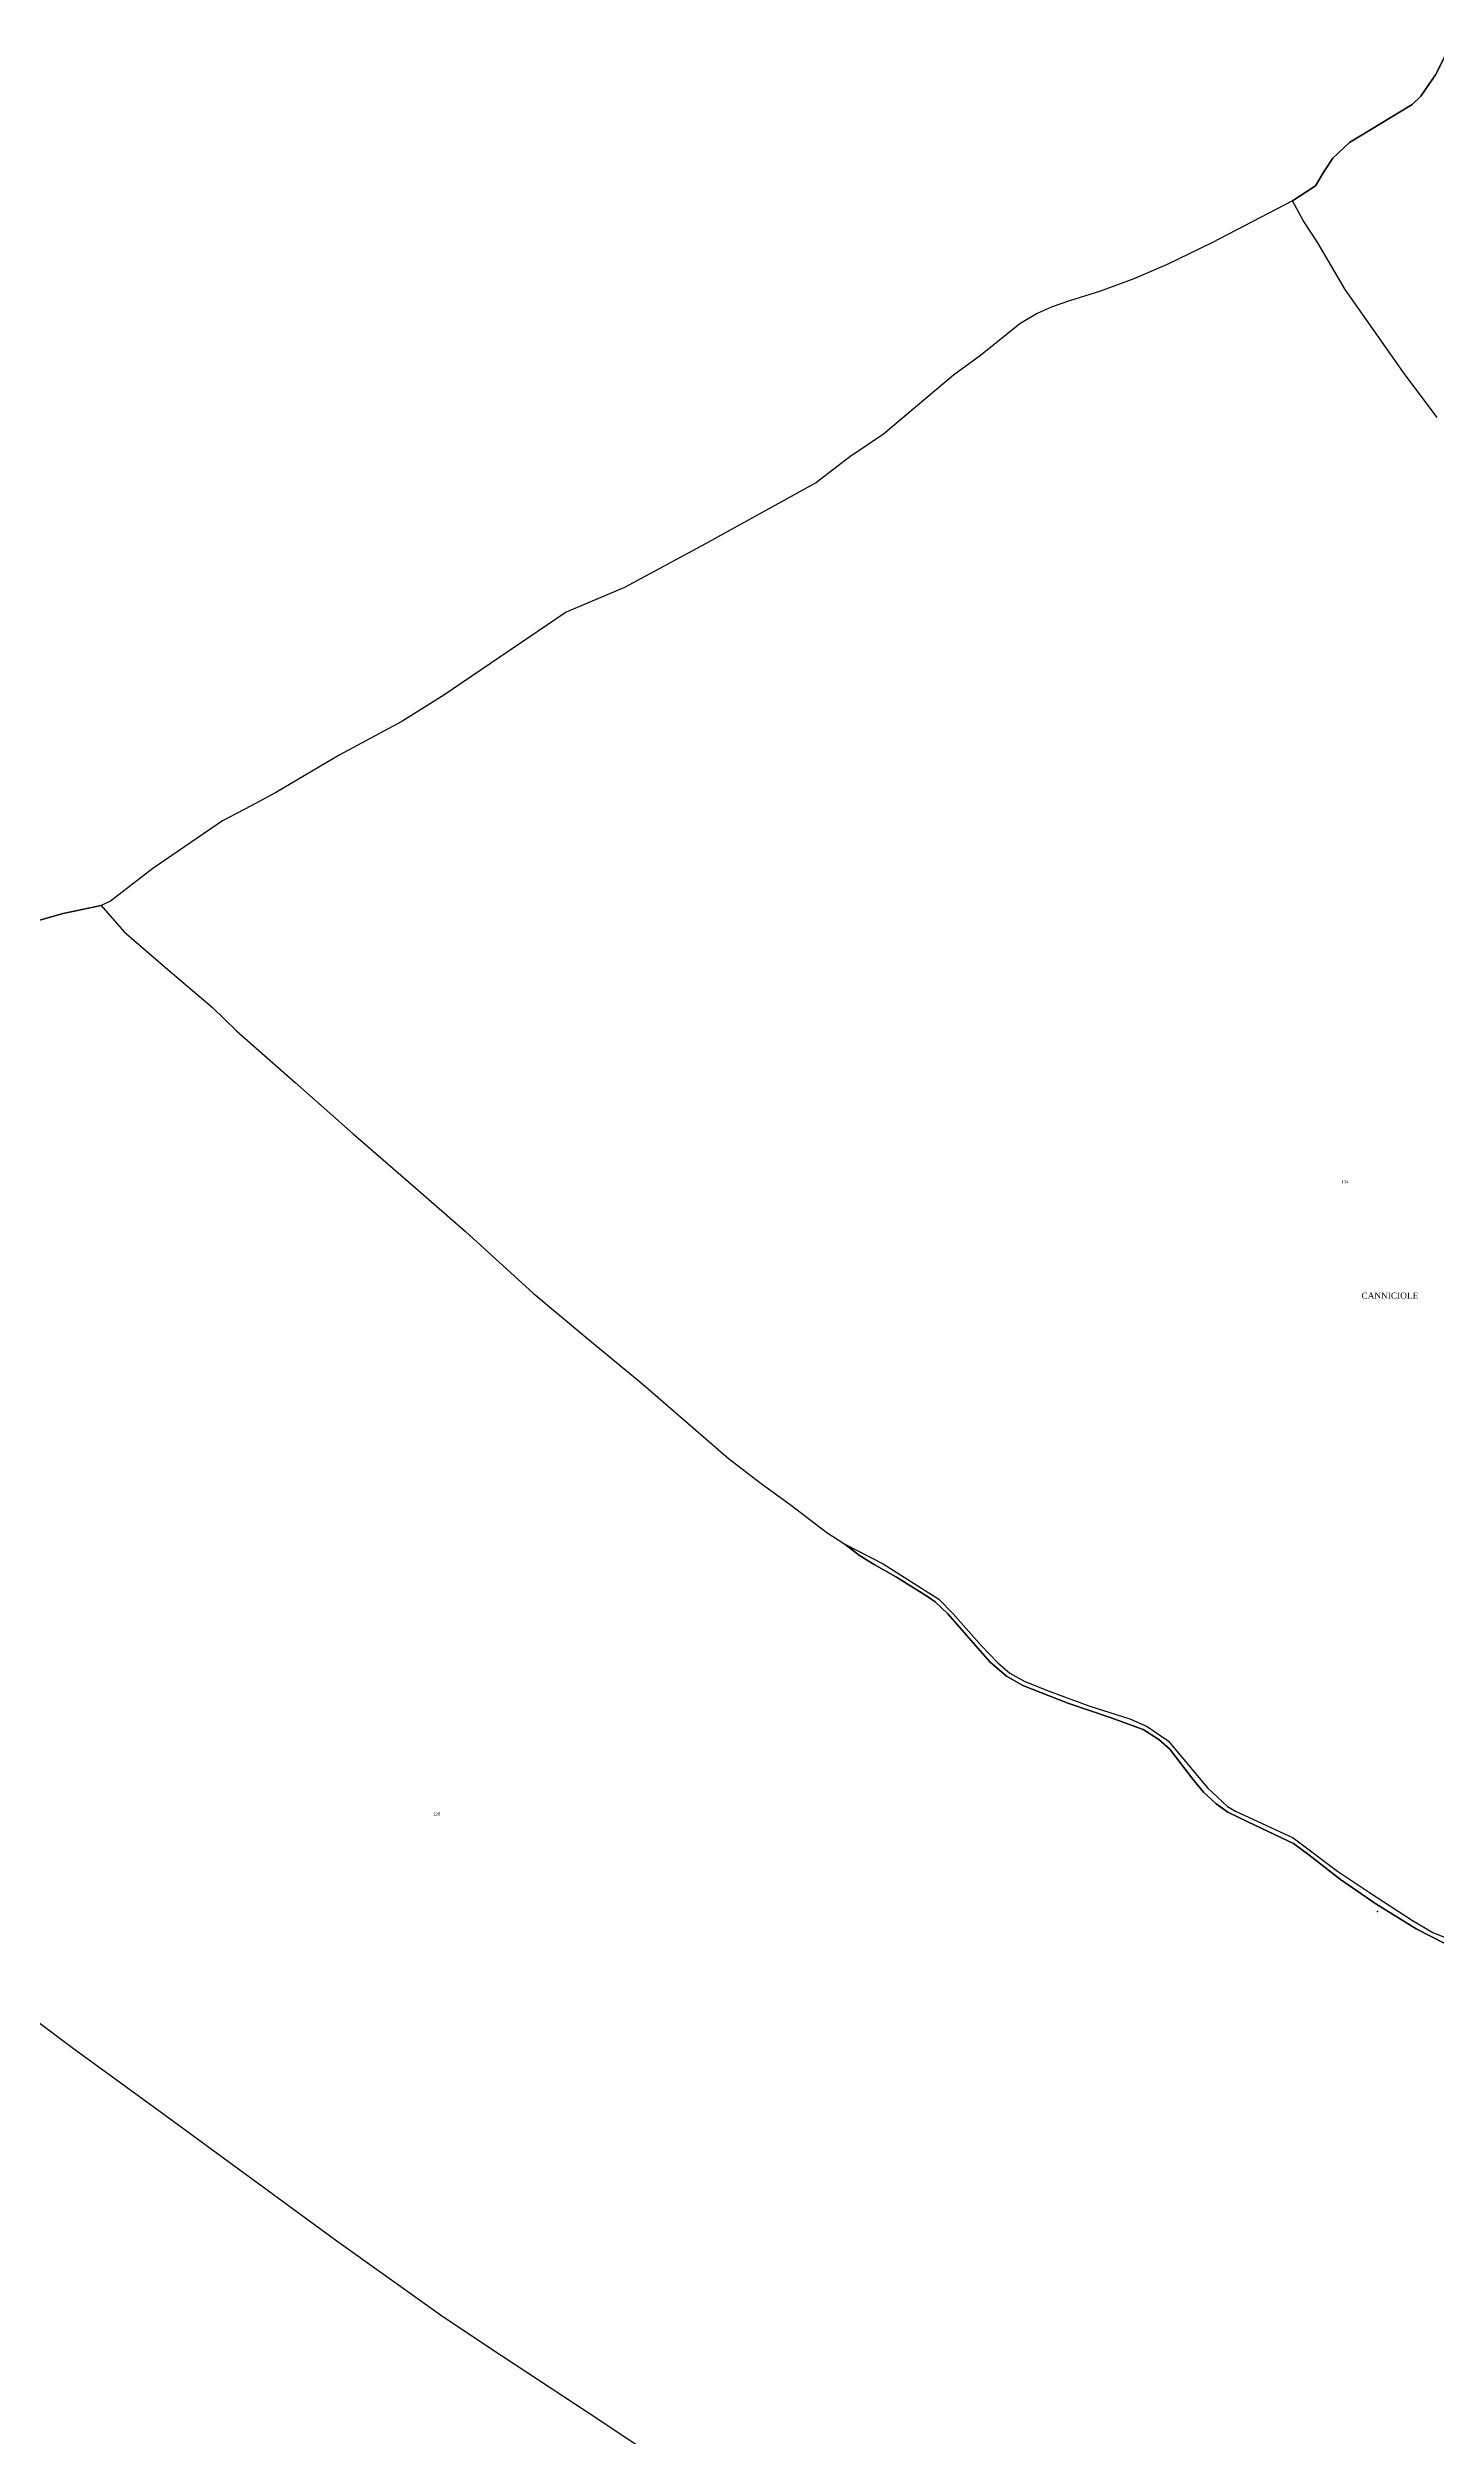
# Model space of a CAD drawing. Extents: x 1189447 to 1205702, y 6141591 to 6152844.
# Drawn here: x 1203027 to 1203930, y 6149988 to 6151539 of the extents above; entities that cross this region are included whole.
import ezdxf

# ---------------------------------------------------------------- set-up
doc = ezdxf.new("R2010")
doc.units = 0
doc.linetypes.add('CONTINU', pattern=[0])
doc.layers.get('0').update_dxf_attribs({"linetype": 'CONTINU'})
for name, color, linetype in [('1FLECHEFL', 7, 'CONTINU'), ('1LIEUDIT', 7, 'CONTINU'), ('1PARCELLE', 7, 'CONTINU'), ('1SUBDSECT', 7, 'CONTINU'), ('1TRONFLUV', 7, 'CONTINU'), ('3LIEUDITTEX', 7, 'CONTINU'), ('3PARCELLETEX', 7, 'CONTINU')]:
    doc.layers.add(name, color=color, linetype=linetype)
doc.styles.get("Standard").update_dxf_attribs({"font": 'Times New Roman'})

# ---------------------------------------------------------------- blocks, each defined once
blk = doc.blocks.new('FLECHRU1')
blk.add_point((0, 0))

msp = doc.modelspace()

# ---------------------------------------------------------------- linework, layer by layer
at = {"layer": '1LIEUDIT'}
for points in [[(1203930.51, 6151299), (1203908.72, 6151328.21), (1203870.72, 6151382.1), (1203853.01, 6151412.42), (1203843.57, 6151427.1), (1203836.66, 6151439.73), (1203851.44, 6151449.62), (1203857.03, 6151458.62), (1203862.85, 6151467.42), (1203873.56, 6151477.75), (1203914.41, 6151502.27), (1203919.88, 6151507.86), (1203929.6, 6151521.55), (1203938.35, 6151539.23)], [(1203930.51, 6151299), (1203908.72, 6151328.21), (1203870.72, 6151382.1), (1203853.01, 6151412.42), (1203843.57, 6151427.1), (1203836.66, 6151439.73), (1203784.17, 6151412.45), (1203755.1, 6151398.41), (1203733.44, 6151389.05), (1203711.2, 6151380.86), (1203691.68, 6151374.92), (1203680.25, 6151370.93), (1203670.68, 6151366.7), (1203659.26, 6151359.96), (1203633.81, 6151339.39), (1203616.29, 6151326.46), (1203570.6, 6151288.33), (1203548.9, 6151273.55), (1203527.08, 6151256.85), (1203454.55, 6151216.81), (1203402.26, 6151188.57), (1203364.48, 6151172.55), (1203284.91, 6151118.67), (1203257.57, 6151101.55), (1203216.83, 6151079.6), (1203176.08, 6151055.74), (1203159.74, 6151046.81), (1203140.91, 6151037), (1203095.66, 6151006.05), (1203068.2, 6150984.87), (1203062.2, 6150982.02), (1203077.03, 6150964.91), (1203103.88, 6150941.69), (1203134.62, 6150915.7), (1203150.07, 6150900.72), (1203188.21, 6150867.07), (1203225.95, 6150833.74), (1203264.98, 6150799.84), (1203298.96, 6150770.27), (1203343.05, 6150730.3), (1203377.3, 6150701.54), (1203414.51, 6150670.88), (1203469.8, 6150623.11), (1203491.07, 6150606.47), (1203510.12, 6150592.89), (1203533.93, 6150574.64), (1203545.61, 6150567.21), (1203570.43, 6150554.29), (1203606.59, 6150531.48), (1203615.87, 6150521.91), (1203634.26, 6150501.37), (1203645.01, 6150490.01), (1203652.83, 6150483.27), (1203662.48, 6150478.03), (1203678.44, 6150471.62), (1203704.2, 6150462.17), (1203730.75, 6150453.62), (1203742.07, 6150448.81), (1203755.83, 6150439.39), (1203781.28, 6150408.91), (1203794.2, 6150396.8), (1203799.56, 6150393.64), (1203836.92, 6150376.3), (1203865.88, 6150354.78), (1203886.65, 6150340.79), (1203914.53, 6150322.74), (1203927.78, 6150314.91), (1203962.7, 6150300.88)], [(1202999.31, 6150966.02), (1203037.41, 6150976.83), (1203062.2, 6150982.02), (1203077.03, 6150964.91), (1203103.88, 6150941.69), (1203134.62, 6150915.7), (1203150.07, 6150900.72), (1203188.21, 6150867.07), (1203225.95, 6150833.74), (1203264.98, 6150799.84), (1203298.96, 6150770.27), (1203343.05, 6150730.3), (1203377.3, 6150701.54), (1203414.51, 6150670.88), (1203469.8, 6150623.11), (1203491.07, 6150606.47), (1203510.12, 6150592.89), (1203533.93, 6150574.64), (1203545.61, 6150567.21), (1203570.43, 6150554.29), (1203606.59, 6150531.48), (1203615.87, 6150521.91), (1203634.26, 6150501.37), (1203645.01, 6150490.01), (1203652.83, 6150483.27), (1203662.48, 6150478.03), (1203678.44, 6150471.62), (1203704.2, 6150462.17), (1203730.75, 6150453.62), (1203742.07, 6150448.81), (1203755.83, 6150439.39), (1203781.28, 6150408.91), (1203794.2, 6150396.8), (1203799.56, 6150393.64), (1203836.92, 6150376.3), (1203865.88, 6150354.78), (1203886.65, 6150340.79), (1203914.53, 6150322.74), (1203927.78, 6150314.91), (1203962.7, 6150300.88)]]:
    msp.add_lwpolyline(points, dxfattribs=at)
at = {"layer": '1PARCELLE'}
for points in [[(1203930.51, 6151299), (1203908.72, 6151328.21), (1203870.72, 6151382.1), (1203853.01, 6151412.42), (1203843.57, 6151427.1), (1203836.66, 6151439.73), (1203851.44, 6151449.62), (1203857.03, 6151458.62), (1203862.85, 6151467.42), (1203873.56, 6151477.75), (1203914.41, 6151502.27), (1203919.88, 6151507.86), (1203929.6, 6151521.55), (1203938.35, 6151539.23)], [(1203930.51, 6151299), (1203908.72, 6151328.21), (1203870.72, 6151382.1), (1203853.01, 6151412.42), (1203843.57, 6151427.1), (1203836.66, 6151439.73), (1203784.17, 6151412.45), (1203755.1, 6151398.41), (1203733.44, 6151389.05), (1203711.2, 6151380.86), (1203691.68, 6151374.92), (1203680.25, 6151370.93), (1203670.68, 6151366.7), (1203659.26, 6151359.96), (1203633.81, 6151339.39), (1203616.29, 6151326.46), (1203570.6, 6151288.33), (1203548.9, 6151273.55), (1203527.08, 6151256.85), (1203454.55, 6151216.81), (1203402.26, 6151188.57), (1203364.48, 6151172.55), (1203284.91, 6151118.67), (1203257.57, 6151101.55), (1203216.83, 6151079.6), (1203176.08, 6151055.74), (1203159.74, 6151046.81), (1203140.91, 6151037), (1203095.66, 6151006.05), (1203068.2, 6150984.87), (1203062.2, 6150982.02), (1203077.03, 6150964.91), (1203103.88, 6150941.69), (1203134.62, 6150915.7), (1203150.07, 6150900.72), (1203188.21, 6150867.07), (1203225.95, 6150833.74), (1203264.98, 6150799.84), (1203298.96, 6150770.27), (1203343.05, 6150730.3), (1203377.3, 6150701.54), (1203414.51, 6150670.88), (1203469.8, 6150623.11), (1203491.07, 6150606.47), (1203510.12, 6150592.89), (1203533.93, 6150574.64), (1203545.61, 6150567.21), (1203570.43, 6150554.29), (1203606.59, 6150531.48), (1203615.87, 6150521.91), (1203634.26, 6150501.37), (1203645.01, 6150490.01), (1203652.83, 6150483.27), (1203662.48, 6150478.03), (1203678.44, 6150471.62), (1203704.2, 6150462.17), (1203730.75, 6150453.62), (1203742.07, 6150448.81), (1203755.83, 6150439.39), (1203781.28, 6150408.91), (1203794.2, 6150396.8), (1203799.56, 6150393.64), (1203836.92, 6150376.3), (1203865.88, 6150354.78), (1203886.65, 6150340.79), (1203914.53, 6150322.74), (1203927.78, 6150314.91), (1203962.7, 6150300.88)], [(1202999.31, 6150966.02), (1203037.41, 6150976.83), (1203062.2, 6150982.02), (1203077.03, 6150964.91), (1203103.88, 6150941.69), (1203134.62, 6150915.7), (1203150.07, 6150900.72), (1203188.21, 6150867.07), (1203225.95, 6150833.74), (1203264.98, 6150799.84), (1203298.96, 6150770.27), (1203343.05, 6150730.3), (1203377.3, 6150701.54), (1203414.51, 6150670.88), (1203469.8, 6150623.11), (1203491.07, 6150606.47), (1203510.12, 6150592.89), (1203533.93, 6150574.64), (1203545.61, 6150567.21), (1203555.14, 6150559.79), (1203564.7, 6150554.05), (1203579.22, 6150545.82), (1203599.31, 6150533.06), (1203604.25, 6150529.77), (1203612.42, 6150521.87), (1203639.75, 6150490.72), (1203650.66, 6150481.52), (1203661.31, 6150475.26), (1203690.54, 6150463.97), (1203718.79, 6150454.43), (1203739.45, 6150446.76), (1203749.64, 6150440.3), (1203756.82, 6150433.95), (1203771.87, 6150414.49), (1203778.74, 6150406.11), (1203786.98, 6150398.42), (1203794.46, 6150393.12), (1203807.55, 6150386.72), (1203837.1, 6150372.69), (1203847.21, 6150365.41), (1203867.66, 6150349.41), (1203890.79, 6150333.47), (1203917.01, 6150317.35), (1203935.96, 6150307.56)], [(1203443.15, 6149959.98), (1203386.91, 6149997.49), (1203314.04, 6150045.33), (1203282.74, 6150066.34), (1203213.9, 6150115.45), (1203100.46, 6150198.31), (1203044.15, 6150239.4), (1202984.09, 6150284.21)], [(1203443.15, 6149959.98), (1203386.91, 6149997.49), (1203314.04, 6150045.33), (1203282.74, 6150066.34), (1203213.9, 6150115.45), (1203100.46, 6150198.31), (1203044.15, 6150239.4), (1202984.09, 6150284.21)]]:
    msp.add_lwpolyline(points, dxfattribs=at)
at = {"layer": '1SUBDSECT'}
msp.add_lwpolyline([(1203938.35, 6151539.23), (1203929.6, 6151521.55), (1203919.88, 6151507.86), (1203914.41, 6151502.27), (1203873.56, 6151477.75), (1203862.85, 6151467.42), (1203857.03, 6151458.62), (1203851.44, 6151449.62), (1203836.66, 6151439.73), (1203784.17, 6151412.45), (1203755.1, 6151398.41), (1203733.44, 6151389.05), (1203711.2, 6151380.86), (1203691.68, 6151374.92), (1203680.25, 6151370.93), (1203670.68, 6151366.7), (1203659.26, 6151359.96), (1203633.81, 6151339.39), (1203616.29, 6151326.46), (1203570.6, 6151288.33), (1203548.9, 6151273.55), (1203527.08, 6151256.85), (1203454.55, 6151216.81), (1203402.26, 6151188.57), (1203364.48, 6151172.55), (1203284.91, 6151118.67), (1203257.57, 6151101.55), (1203216.83, 6151079.6), (1203176.08, 6151055.74), (1203159.74, 6151046.81), (1203140.91, 6151037), (1203095.66, 6151006.05), (1203068.2, 6150984.87), (1203062.2, 6150982.02), (1203037.41, 6150976.83), (1202999.31, 6150966.02)], dxfattribs=at)
at = {"layer": '1TRONFLUV'}
msp.add_lwpolyline([(1203935.96, 6150307.56), (1203917.01, 6150317.35), (1203890.79, 6150333.47), (1203867.66, 6150349.41), (1203847.21, 6150365.41), (1203837.1, 6150372.69), (1203807.55, 6150386.72), (1203794.46, 6150393.12), (1203786.98, 6150398.42), (1203778.74, 6150406.11), (1203771.87, 6150414.49), (1203756.82, 6150433.95), (1203749.64, 6150440.3), (1203739.45, 6150446.76), (1203718.79, 6150454.43), (1203690.54, 6150463.97), (1203661.31, 6150475.26), (1203650.66, 6150481.52), (1203639.75, 6150490.72), (1203612.42, 6150521.87), (1203604.25, 6150529.77), (1203599.31, 6150533.06), (1203579.22, 6150545.82), (1203564.7, 6150554.05), (1203555.14, 6150559.79), (1203545.61, 6150567.21), (1203570.43, 6150554.29), (1203606.59, 6150531.48), (1203615.87, 6150521.91), (1203634.26, 6150501.37), (1203645.01, 6150490.01), (1203652.83, 6150483.27), (1203662.48, 6150478.03), (1203678.44, 6150471.62), (1203704.2, 6150462.17), (1203730.75, 6150453.62), (1203742.07, 6150448.81), (1203755.83, 6150439.39), (1203781.28, 6150408.91), (1203794.2, 6150396.8), (1203799.56, 6150393.64), (1203836.92, 6150376.3), (1203865.88, 6150354.78), (1203886.65, 6150340.79), (1203914.53, 6150322.74), (1203927.78, 6150314.91), (1203962.7, 6150300.88)], dxfattribs=at)

# ---------------------------------------------------------------- block references
at = {"layer": '1FLECHEFL', "rotation": 330}
msp.add_blockref('FLECHRU1', (1203891.88, 6150328.58), dxfattribs=at)

# ---------------------------------------------------------------- texts
at = {"layer": '3LIEUDITTEX'}
msp.add_text('CANNICIOLE', height=4, dxfattribs=at).set_placement((1203881.4, 6150726.62))
at = {"layer": '3PARCELLETEX'}
for s, p in [('134', (1203868.36, 6150801.51)), ('128', (1203277.97, 6150390.89))]:
    msp.add_text(s, height=2, dxfattribs=at).set_placement(p)

doc.saveas('drawing.dxf')
